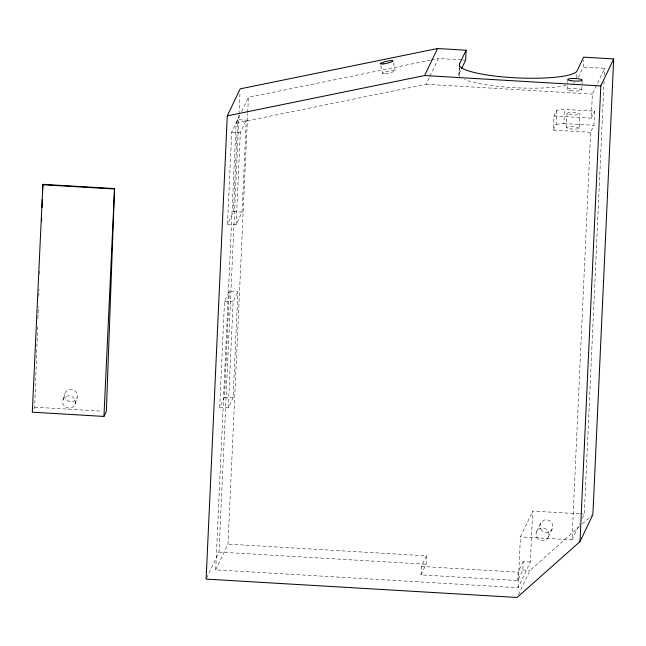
<?xml version="1.0" encoding="UTF-8"?>
<svg xmlns="http://www.w3.org/2000/svg" width="646" height="646" viewBox="0 0 646 646"><rect width="100%" height="100%" fill="white"/><g stroke="black" fill="none" stroke-linecap="round" stroke-linejoin="round"><path stroke-width="0.48" stroke-dasharray="3.23 2.42" d="M33.891 408.861L34.682 407.19L37.726 324.51M37.953 318.454L38.397 306.357M38.768 296.272L39.026 289.214M39.584 274.09L39.697 271.062M227.513 224.138L231.72 132.164L237.68 119.655L246.279 120.164L242.08 212.138L236.113 224.647L227.513 224.138L233.481 211.63L237.68 119.655M219.688 407.36L224.533 301.23L229.306 291.225L237.906 291.734L233.061 397.863L228.288 407.868L219.688 407.36L224.461 397.355L229.306 291.225M579.333 513.788L532.7 511.123L530.374 561.963L518.084 587.731L215.707 569.869L236.113 123.095L239.924 115.101M206.559 578.202L219.01 552.088L238.972 115.036M239.02 114.027L240.029 91.877M236.113 224.647L240.312 132.672L246.279 120.164M228.288 407.868L233.133 301.739L237.906 291.734M215.707 569.869L227.998 544.11L247.668 113.43M247.709 112.428L248.403 97.336L430.535 60.118M530.374 561.963L523.212 561.544L522.824 569.966L517.753 580.601L421.022 574.883L421.41 566.461L426.481 555.826L227.998 544.11M421.022 574.883L426.094 564.257L426.481 555.826M458.943 75.243L459.354 66.328M459.815 76.648A59.02 10.498 2.6 0 1 459.08 73.878L459.354 67.935M517.753 580.601L518.14 572.17L523.212 561.544M518.084 587.731L520.41 536.891L532.7 511.123M590.614 132.301L553.356 130.096L554.002 115.949L556.747 110.2L564.507 109.368L594.603 111.144L593.957 125.3L590.614 132.301L572.001 539.83L520.41 536.891M553.356 130.096L556.101 124.347L556.747 110.2M556.101 124.347L563.861 123.523L564.507 109.368M567.382 89.447L567.656 83.504M567.697 82.51L567.834 79.539M566.372 127.528L567.018 113.373M576.725 77.843L576.91 73.886M579.268 128.288A6.476 1.155 2.6 0 0 570.063 126.745A6.476 1.155 2.6 0 0 569.134 128.691A6.476 1.155 2.6 0 0 579.268 128.288L579.914 114.14A6.476 1.155 2.6 0 0 570.709 112.59A6.476 1.155 2.6 0 0 569.78 114.544A6.476 1.155 2.6 0 0 579.914 114.14M581.747 89.956L582.199 80.047M578.235 77.383L583.152 67.063L583.467 60.126M554.002 115.949L591.26 118.153L592.358 94.098L604.648 68.331L583.152 67.063M582.175 518.512L584.291 514.071L604.05 81.412M604.325 75.372L604.648 68.331M62.872 399.987L64.85 393.559M75.211 403.936A6.476 6.185 17.1 0 0 67.596 395.877A6.476 6.185 17.1 0 0 64.317 406.076A6.476 6.185 17.1 0 0 75.211 403.936L77.189 397.508A6.476 6.185 17.1 0 0 69.574 389.449A6.476 6.185 17.1 0 0 66.296 399.648A6.476 6.185 17.1 0 0 77.189 397.508M241.62 111.548L248.403 97.336M236.113 123.095L426.126 84.279L429.517 77.173M429.937 76.285L438.416 58.511L461.753 59.892M459.08 73.878L461.131 69.582M591.26 118.153L594.603 111.144M536.632 531.488L540.532 523.3M518.391 594.772L529.986 570.458L579.414 526.555M548.325 537.068L552.233 528.88M572.001 539.83L579.632 523.841M582.409 523.89L592.14 515.242M431.52 59.925L438.416 58.511M580.326 513.845L584.291 514.071M219.01 552.088L426.094 564.257M462.722 59.949L465.645 60.118M426.126 84.279L592.358 94.098M563.861 123.523L593.957 125.3M231.72 132.164L240.312 132.672M233.481 211.63L242.08 212.138M224.533 301.23L233.133 301.739M224.461 397.355L233.061 397.863M34.682 407.19L102.359 411.187M421.41 566.461L518.14 572.17M522.824 569.966L529.986 570.458M393.479 62.815L395.215 70.592M380.841 65.666L382.577 73.442M574.851 82.543A59.02 10.498 2.6 0 1 573.325 83.358M566.276 85.482A59.02 10.498 2.6 0 1 464.506 79.474M570.466 90.569A7.195 1.284 2.6 0 0 581.731 90.125A7.195 1.284 2.6 0 0 571.5 88.405A7.195 1.284 2.6 0 0 570.466 90.569M540.654 528.945A6.476 6.355 25.5 0 0 551.821 529.607A6.476 6.355 25.5 0 0 546.678 519.723A6.476 6.355 25.5 0 0 540.654 528.945M536.745 537.133A6.476 6.355 25.5 0 0 547.921 537.795A6.476 6.355 25.5 0 0 542.769 527.911A6.476 6.355 25.5 0 0 536.745 537.133M385.282 73.636A6.476 0.985 -12.6 0 0 395.199 70.729A6.476 0.985 -12.6 0 0 386.211 71.682A6.476 0.985 -12.6 0 0 385.282 73.636"/><path stroke-width="0.97" d="M41.514 221.651L41.659 217.621M42.03 207.536L42.329 199.469M42.547 193.42L42.878 184.344L114.536 188.575L106.34 411.429L103.949 416.428L32.3 412.196L42.878 184.344M103.949 416.428L114.536 188.575M227.279 115.868L206.122 579.107L517.099 597.469L580.003 541.59L592.891 514.579L613.7 58.931L583.604 57.155L577.048 70.915A59.02 10.498 2.6 0 1 513.392 77.698A59.02 10.498 2.6 0 1 459.532 63.97L466.097 50.218L437.536 48.531L240.167 88.849L227.279 115.868L424.656 75.542L600.812 85.95L613.7 58.931M459.443 65.957L459.532 63.97M466.097 50.218L465.645 60.118L461.543 68.718M580.003 541.59L600.812 85.95M424.656 75.542L437.536 48.531M42.684 184.748L114.342 188.979M570.919 80.669A7.195 1.284 2.6 0 0 582.183 80.217A7.195 1.284 2.6 0 0 571.952 78.497A7.195 1.284 2.6 0 0 570.919 80.669M383.11 63.914A6.476 0.985 -12.6 0 0 393.034 61.007A6.476 0.985 -12.6 0 0 384.039 61.968A6.476 0.985 -12.6 0 0 383.11 63.914"/></g></svg>
